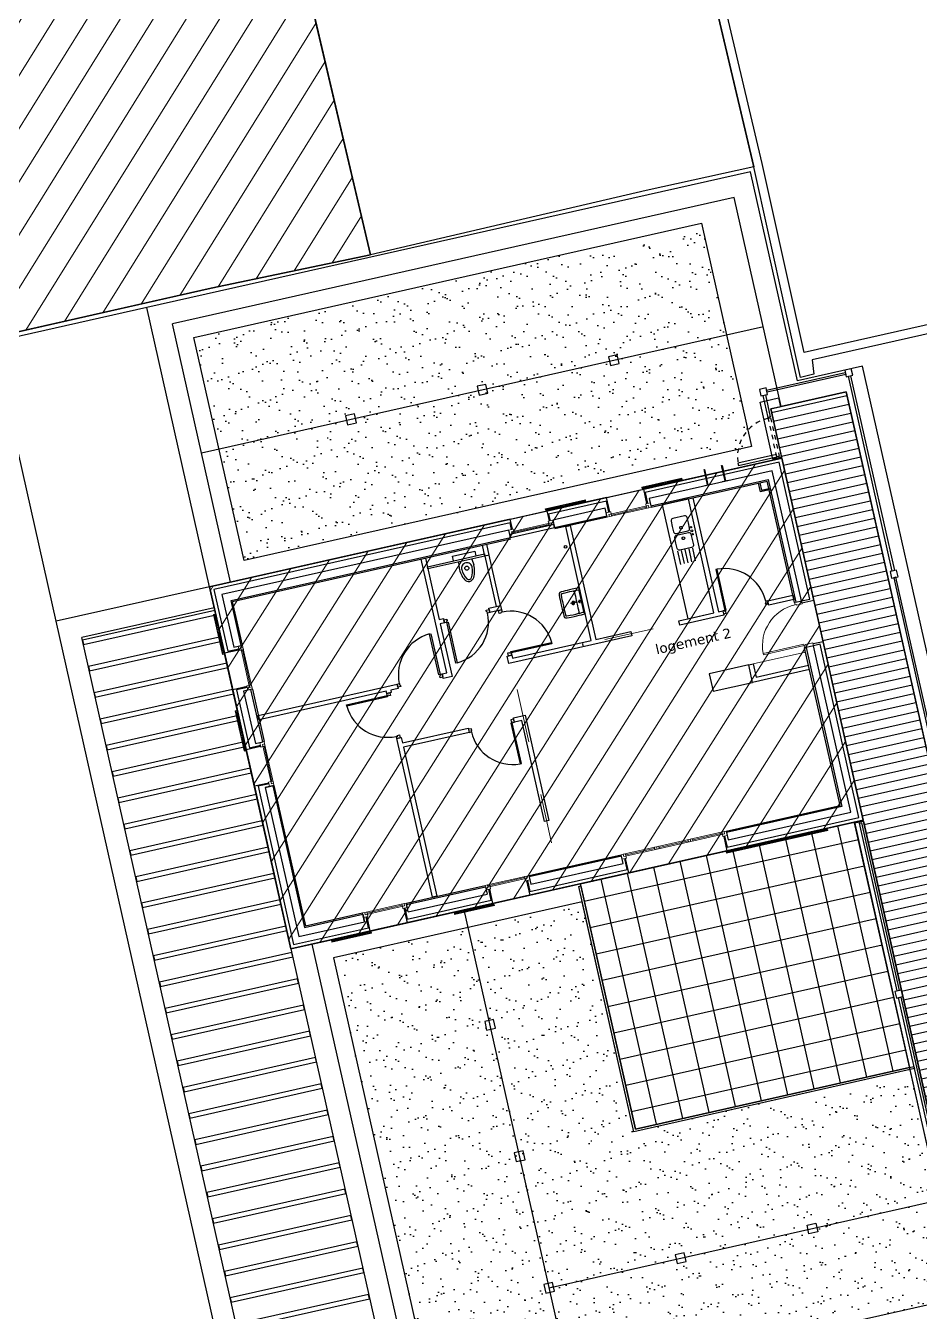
# Model space of a CAD drawing. Header units: metres. Extents: x 595957 to 596103, y 139647 to 139785.
# Drawn here: x 596006.23 to 596026.15, y 139690.16 to 139718.8 of the extents above; entities that cross this region are included whole.
import ezdxf

# ---------------------------------------------------------------- set-up
doc = ezdxf.new("R2010")
doc.units = ezdxf.units.M
doc.header["$MEASUREMENT"] = 0
for name, pattern in [('01', [0.15, 0.1, -0.05]), ('CENTER', [2, 1.25, -0.25, 0.25, -0.25]), ('DASHED', [0.75, 0.5, -0.25])]:
    doc.linetypes.add(name, pattern=pattern)
for name, color, linetype in [('01-CLOISON-0.25', 3, 'Continuous'), ('01-MEN-VU-0.13', 163, 'Continuous'), ('01-MOBILIER-0.10', 10, 'Continuous'), ('01-SANITAIRE-0.15', 44, 'Continuous'), ('04-VEGET2-0.15', 80, 'Continuous'), ('06-TXT-DIVERS-0.20', 70, 'Continuous'), ('08-HACH-GRIS+ -0.10', 18, 'Continuous'), ('08-HACH-GRIS++ -0.15', 241, 'Continuous'), ('08-VU-0.08', 56, 'Continuous'), ('08-VU-0.20', 32, 'Continuous'), ('08-VU-0.25', 41, 'Continuous'), ('08-VU-0.30', 41, 'Continuous')]:
    doc.layers.add(name, color=color, linetype=linetype)
doc.layers.add('01-MEN-CP-0.15', color=2, linetype='Continuous', lineweight=18)
doc.layers.add('07-Hachures ZONES', color=191, linetype='Continuous', lineweight=9)
doc.styles.add('locaux 100', font='verdana.ttf', dxfattribs={"height": 0.22})
pattern_1 = [(50.1748, (596000.9875, 139641.7577), (-0.1452708, 0.5598143), [0, -0.456, 0, -0.51, 0, -0.4875]), (20.1748, (596000.9875, 139641.7577), (0.332227, 0.942508), [0, -0.246, 0, -0.411, 0, -0.1575]), (340.1748, (596000.6275, 139641.67674), (0.9111037, 0.206645), [0, -0.15, 0, -0.54, 0, -0.705]), (330.1748, (596000.6275, 139641.67674), (0.822088, 0.454765), [0, -0.075, 0, -0.354, 0, -0.405])]
pattern_2 = [(102.67479, (595996.708867, 139660.782514), (-0.03658617, -0.008228135), []), (102.67479, (595996.71832, 139660.79745), (-0.03658617, -0.008228135), [])]

msp = doc.modelspace()

# ---------------------------------------------------------------- hatches: boundary and pattern name
at = {"layer": '04-VEGET2-0.15', "true_color": 0x666666}
h = msp.add_hatch(dxfattribs=at)
h.set_pattern_fill('AR-SAND', color=251, scale=0.3)
h.set_pattern_definition(pattern_1)
h.paths.add_polyline_path([(596022.391, 139709.433), (596011.093, 139706.892), (596009.976, 139711.858), (596021.274, 139714.399)])
h = msp.add_hatch(dxfattribs=at)
h.set_pattern_fill('AR-SAND', color=251, scale=0.3)
h.set_pattern_definition(pattern_1)
h.paths.add_polyline_path([(596015.371, 139687.867), (596027.06, 139690.496), (596025.92, 139695.564), (596019.768, 139694.181), (596018.617, 139699.298), (596013.081, 139698.053)])
at = {"layer": '07-Hachures ZONES', "true_color": 0x00ff00}
h = msp.add_hatch(dxfattribs=at)
h.set_pattern_fill('ANSI31', color=3, scale=5, angle=90)
h.set_pattern_definition([(238.12127, (596100.81484, 139671.198), (0.53073, -0.330077), [])])
h.paths.add_polyline_path([(596013.908, 139713.699), (596010.359, 139712.952), (595974.825, 139704.931), (595960.491, 139701.513), (595957.023, 139717.186), (595964.346, 139718.875), (595965.473, 139713.783), (595971.163, 139714.999), (595972.24, 139715.35), (596011.394, 139724.383)])
at = {"layer": '07-Hachures ZONES', "true_color": 0xff0000}
h = msp.add_hatch(dxfattribs=at)
h.set_pattern_fill('ANSI31', color=1, scale=5, angle=90)
h.set_pattern_definition([(237.6748, (596056.5985, 139654.2645), (0.5281416, -0.3342026), [])])
h.paths.add_polyline_path([(596012.134, 139698.25), (596010.322, 139706.309), (596023.064, 139709.174), (596024.876, 139701.116)])
at = {"layer": '08-HACH-GRIS+ -0.10', "true_color": 0x666666}
h = msp.add_hatch(dxfattribs=at)
h.set_pattern_fill('ANSI32', color=251, scale=0.1, angle=225)
h.set_pattern_definition([(282.67479, (596037.1722, 139746.345934), (0.03658617, 0.008228135), []), (282.67479, (596037.16275, 139746.330996), (0.03658617, 0.008228135), [])])
h.paths.add_polyline_path([(596020.847, 139708.686), (596019.959, 139708.486), (596019.95, 139708.526), (596020.838, 139708.725)])
h = msp.add_hatch(dxfattribs=at)
h.set_pattern_fill('ANSI32', color=251, scale=0.1, angle=225)
h.set_pattern_definition([(282.67479, (596035.025813, 139745.863217), (0.03658617, 0.008228135), []), (282.67479, (596035.01636, 139745.84828), (0.03658617, 0.008228135), [])])
h.paths.add_polyline_path([(596018.7, 139708.203), (596017.813, 139708.004), (596017.804, 139708.043), (596018.692, 139708.242)])
h = msp.add_hatch(dxfattribs=at)
h.set_pattern_fill('ANSI32', color=251, scale=0.1, angle=-45)
h.set_pattern_definition([(12.67479, (595972.78853, 139722.027122), (-0.008228135, 0.03658617), []), (12.67479, (595972.803468, 139722.01767), (-0.008228135, 0.03658617), [])])
h.paths.add_polyline_path([(596010.448, 139705.702), (596010.648, 139704.814), (596010.609, 139704.805), (596010.409, 139705.693)])
h = msp.add_hatch(dxfattribs=at)
h.set_pattern_fill('ANSI32', color=251, scale=0.1, angle=-45)
h.set_pattern_definition([(12.67479, (595973.271247, 139719.880734), (-0.008228135, 0.03658617), []), (12.67479, (595973.286185, 139719.87128), (-0.008228135, 0.03658617), [])])
h.paths.add_polyline_path([(596010.931, 139703.555), (596011.131, 139702.668), (596011.092, 139702.659), (596010.892, 139703.547)])
h = msp.add_hatch(dxfattribs=at)
h.set_pattern_fill('ANSI32', color=251, scale=0.1, angle=45)
h.set_pattern_definition([(102.67479, (595996.708867, 139660.782514), (-0.03658617, -0.008228135), []), (102.67479, (595996.71832, 139660.79745), (-0.03658617, -0.008228135), [])])
h.paths.add_polyline_path([(596024.078, 139700.926), (596021.825, 139700.419), (596021.833, 139700.38), (596024.087, 139700.887)])
h = msp.add_hatch(dxfattribs=at)
h.set_pattern_fill('ANSI32', color=251, scale=0.1, angle=45)
h.set_pattern_definition(pattern_2)
h.paths.add_polyline_path([(596015.766, 139699.057), (596016.654, 139699.256), (596016.663, 139699.217), (596015.775, 139699.018)])
h = msp.add_hatch(dxfattribs=at)
h.set_pattern_fill('ANSI32', color=251, scale=0.1, angle=45)
h.set_pattern_definition(pattern_2)
h.paths.add_polyline_path([(596013.034, 139698.442), (596013.922, 139698.642), (596013.931, 139698.603), (596013.043, 139698.403)])
at = {"layer": '08-VU-0.08', "true_color": 0x666666}
h = msp.add_hatch(dxfattribs=at)
h.set_pattern_fill('_USER', color=251, scale=0.2, pattern_type=0)
h.set_pattern_definition([(12.6748, (596031.42238, 139675.0161), (-0.0438834, 0.1951262), [])])
h.paths.add_polyline_path([(596022.818, 139710.267), (596024.496, 139710.645), (596032.457, 139675.249), (596030.778, 139674.871)])
h = msp.add_hatch(dxfattribs=at)
h.set_pattern_fill('_USER', color=251, scale=0.6, double=1, pattern_type=0)
h.set_pattern_definition([(12.675, (596022.585, 139697.7331), (-0.13165, 0.58538), []), (102.675, (596022.585, 139697.7331), (-0.58538, -0.13165), [])])
h.paths.add_polyline_path([(596019.806, 139694.241), (596018.578, 139699.699), (596024.681, 139701.072), (596025.909, 139695.613)])

# ---------------------------------------------------------------- linework, layer by layer
msp.add_lwpolyline([(596012.134, 139698.25), (596010.322, 139706.309), (596023.064, 139709.174), (596024.876, 139701.116)], close=True)
at = {"color": 251, "linetype": 'Continuous', "true_color": 0x666666}
for points in [[(596021.593, 139706.691), (596021.797, 139705.784), (596021.826, 139705.79), (596021.622, 139706.697)], [(596022.696, 139705.955), (596022.705, 139705.916), (596022.768, 139705.931), (596022.753, 139705.999), (596022.704, 139705.988), (596022.711, 139705.959)], [(596016.49, 139705.749), (596016.481, 139705.788), (596016.545, 139705.802), (596016.56, 139705.734), (596016.511, 139705.723), (596016.505, 139705.752)], [(596016.809, 139705.723), (596016.77, 139705.714), (596016.755, 139705.778), (596016.824, 139705.793), (596016.835, 139705.744), (596016.805, 139705.738)], [(596021.748, 139705.773), (596021.763, 139705.705), (596021.827, 139705.719), (596021.818, 139705.758), (596021.803, 139705.755), (596021.797, 139705.784)], [(596015.555, 139705.508), (596015.54, 139705.576), (596015.603, 139705.59), (596015.612, 139705.551), (596015.598, 139705.548), (596015.604, 139705.519)], [(596015.808, 139704.612), (596015.604, 139705.519), (596015.633, 139705.525), (596015.837, 139704.618)], [(596015.251, 139705.264), (596015.455, 139704.358), (596015.426, 139704.351), (596015.222, 139705.258)], [(596017.946, 139705.041), (596017.039, 139704.837), (596017.032, 139704.866), (596017.939, 139705.07)], [(596017.05, 139704.788), (596016.981, 139704.773), (596016.967, 139704.836), (596017.006, 139704.845), (596017.009, 139704.83), (596017.039, 139704.837)], [(596015.504, 139704.369), (596015.519, 139704.3), (596015.456, 139704.286), (596015.447, 139704.325), (596015.462, 139704.328), (596015.455, 139704.358)], [(596014.269, 139703.937), (596014.337, 139703.952), (596014.351, 139703.889), (596014.312, 139703.88), (596014.309, 139703.895), (596014.28, 139703.888)], [(596014.569, 139704.128), (596014.578, 139704.089), (596014.514, 139704.074), (596014.499, 139704.143), (596014.548, 139704.154), (596014.554, 139704.124)], [(596013.373, 139703.684), (596014.28, 139703.888), (596014.286, 139703.859), (596013.379, 139703.655)], [(596017.109, 139703.295), (596017.093, 139703.363), (596017.03, 139703.349), (596017.039, 139703.31), (596017.053, 139703.313), (596017.06, 139703.284)], [(596016.161, 139703.112), (596016.152, 139703.151), (596016.089, 139703.137), (596016.104, 139703.069), (596016.153, 139703.08), (596016.146, 139703.109)], [(596017.264, 139702.377), (596017.06, 139703.284), (596017.031, 139703.277), (596017.235, 139702.37)], [(596014.51, 139703.002), (596014.549, 139703.011), (596014.563, 139702.948), (596014.495, 139702.932), (596014.484, 139702.981), (596014.513, 139702.988)]]:
    msp.add_lwpolyline(points, close=True, dxfattribs=at)
for centre, start, end in [((596021.792, 139705.776), 13.0686, 100.436), ((596015.596, 139705.523), 284.9136, 12.281), ((596017.034, 139704.829), 14.9136, 102.281), ((596015.463, 139704.353), 104.9136, 192.281), ((596014.284, 139703.896), 194.9136, 282.281), ((596017.065, 139703.291), 193.0686, 280.436)]:
    msp.add_arc(centre, 0.937, start, end, dxfattribs=at)
for points, knots in [([(596018.558, 139706.285), (596018.558, 139706.285), (596018.688, 139705.708), (596018.688, 139705.708), (596018.688, 139705.708), (596018.553, 139705.673), (596018.418, 139705.641), (596018.282, 139705.616), (596018.282, 139705.616), (596018.245, 139705.61), (596018.222, 139705.624), (596018.212, 139705.659), (596018.212, 139705.659), (596018.171, 139705.812), (596018.136, 139705.967), (596018.107, 139706.125), (596018.107, 139706.125), (596018.101, 139706.161), (596018.119, 139706.187), (596018.152, 139706.195), (596018.152, 139706.195), (596018.286, 139706.23), (596018.422, 139706.26), (596018.558, 139706.285)], [0, 0, 0, 0, 0.142857, 0.142857, 0.142857, 0.214286, 0.285714, 0.285714, 0.285714, 0.357143, 0.428571, 0.428571, 0.428571, 0.5, 0.571429, 0.571429, 0.571429, 0.642857, 0.714286, 0.714286, 0.714286, 0.857143, 1, 1, 1, 1]), ([(596018.548, 139706.224), (596018.548, 139706.224), (596018.652, 139705.759), (596018.652, 139705.759), (596018.652, 139705.759), (596018.654, 139705.751), (596018.651, 139705.746), (596018.644, 139705.744), (596018.644, 139705.744), (596018.537, 139705.715), (596018.383, 139705.68), (596018.274, 139705.66), (596018.274, 139705.66), (596018.262, 139705.658), (596018.254, 139705.663), (596018.25, 139705.676), (596018.25, 139705.676), (596018.212, 139705.825), (596018.178, 139705.975), (596018.149, 139706.126), (596018.149, 139706.126), (596018.146, 139706.14), (596018.151, 139706.148), (596018.163, 139706.152), (596018.163, 139706.152), (596018.271, 139706.18), (596018.424, 139706.214), (596018.534, 139706.234), (596018.534, 139706.234), (596018.542, 139706.235), (596018.546, 139706.23), (596018.548, 139706.224)], [0, 0, 0, 0, 0.111111, 0.111111, 0.111111, 0.166667, 0.222222, 0.222222, 0.222222, 0.277778, 0.333333, 0.333333, 0.333333, 0.388889, 0.444444, 0.444444, 0.444444, 0.5, 0.555556, 0.555556, 0.555556, 0.611111, 0.666667, 0.666667, 0.666667, 0.722222, 0.777778, 0.777778, 0.777778, 0.888889, 1, 1, 1, 1]), ([(596018.421, 139706.212), (596018.433, 139706.214), (596018.442, 139706.204), (596018.445, 139706.191), (596018.445, 139706.191), (596018.48, 139706.043), (596018.513, 139705.894), (596018.546, 139705.744), (596018.546, 139705.744), (596018.549, 139705.731), (596018.543, 139705.718), (596018.532, 139705.716)], [0, 0, 0, 0, 0.25, 0.25, 0.25, 0.375, 0.5, 0.5, 0.5, 0.75, 1, 1, 1, 1]), ([(596018.453, 139705.959), (596018.457, 139705.94), (596018.445, 139705.922), (596018.427, 139705.918), (596018.427, 139705.918), (596018.409, 139705.913), (596018.39, 139705.925), (596018.386, 139705.943), (596018.386, 139705.943), (596018.382, 139705.962), (596018.394, 139705.98), (596018.412, 139705.984), (596018.412, 139705.984), (596018.43, 139705.989), (596018.449, 139705.977), (596018.453, 139705.959)], [0, 0, 0, 0, 0.2, 0.2, 0.2, 0.3, 0.4, 0.4, 0.4, 0.5, 0.6, 0.6, 0.6, 0.8, 1, 1, 1, 1]), ([(596018.442, 139705.956), (596018.445, 139705.944), (596018.437, 139705.931), (596018.425, 139705.929), (596018.425, 139705.929), (596018.412, 139705.926), (596018.4, 139705.934), (596018.397, 139705.946), (596018.397, 139705.946), (596018.394, 139705.958), (596018.402, 139705.971), (596018.414, 139705.974), (596018.414, 139705.974), (596018.427, 139705.976), (596018.439, 139705.969), (596018.442, 139705.956)], [0, 0, 0, 0, 0.2, 0.2, 0.2, 0.3, 0.4, 0.4, 0.4, 0.5, 0.6, 0.6, 0.6, 0.8, 1, 1, 1, 1]), ([(596018.488, 139705.967), (596018.489, 139705.96), (596018.489, 139705.954), (596018.487, 139705.953), (596018.487, 139705.953), (596018.486, 139705.953), (596018.483, 139705.958), (596018.481, 139705.965), (596018.481, 139705.965), (596018.48, 139705.972), (596018.48, 139705.979), (596018.482, 139705.979), (596018.482, 139705.979), (596018.483, 139705.979), (596018.486, 139705.974), (596018.488, 139705.967)], [0, 0, 0, 0, 0.2, 0.2, 0.2, 0.3, 0.4, 0.4, 0.4, 0.5, 0.6, 0.6, 0.6, 0.8, 1, 1, 1, 1]), ([(596018.576, 139705.987), (596018.579, 139705.977), (596018.573, 139705.968), (596018.563, 139705.966), (596018.563, 139705.966), (596018.554, 139705.964), (596018.544, 139705.97), (596018.542, 139705.979), (596018.542, 139705.979), (596018.54, 139705.989), (596018.546, 139705.998), (596018.555, 139706), (596018.555, 139706), (596018.565, 139706.002), (596018.574, 139705.996), (596018.576, 139705.987)], [0, 0, 0, 0, 0.2, 0.2, 0.2, 0.3, 0.4, 0.4, 0.4, 0.5, 0.6, 0.6, 0.6, 0.8, 1, 1, 1, 1])]:
    msp.add_open_spline(points, degree=3, knots=knots, dxfattribs=at)
for points in [[(596018.542, 139706.234), (596018.542, 139706.234), (596018.556, 139706.284), (596018.556, 139706.284)], [(596018.651, 139705.749), (596018.651, 139705.749), (596018.685, 139705.71), (596018.685, 139705.71)]]:
    msp.add_open_spline(points, degree=3, dxfattribs=at)
at = {"color": 251, "linetype": 'CENTER', "true_color": 0x666666}
for points in [[(596018.465, 139705.961), (596018.465, 139705.961), (596018.362, 139705.938), (596018.362, 139705.938)], [(596018.409, 139705.996), (596018.409, 139705.996), (596018.429, 139705.905), (596018.429, 139705.905)]]:
    msp.add_open_spline(points, degree=3, dxfattribs=at)
at = {"color": 251, "linetype": 'DASHED', "true_color": 0x666666}
for points in [[(596018.589, 139705.989), (596018.589, 139705.989), (596018.529, 139705.976), (596018.529, 139705.976)], [(596018.551, 139706.019), (596018.551, 139706.019), (596018.568, 139705.945), (596018.568, 139705.945)]]:
    msp.add_open_spline(points, degree=3, dxfattribs=at)
at = {"layer": '01-CLOISON-0.25', "color": 251, "true_color": 0x666666}
for p, q in [((596016.452, 139706.99), (596016.397, 139707.234)), ((596016.549, 139707.012), (596016.495, 139707.256)), ((596018.643, 139704.998), (596018.632, 139705.046))]:
    msp.add_line(p, q, dxfattribs=at)
for points in [[(596022.782, 139708.465), (596022.587, 139708.422), (596022.543, 139708.617), (596022.573, 139708.623), (596022.61, 139708.457), (596022.776, 139708.495)], [(596017.025, 139707.406), (596018, 139707.626), (596017.985, 139707.694), (596017.009, 139707.475)], [(596016.452, 139706.99), (596015.184, 139706.705), (596015.173, 139706.754), (596016.441, 139707.039)], [(596016.452, 139706.99), (596016.704, 139705.869), (596016.802, 139705.89), (596016.549, 139707.012)], [(596022.753, 139705.999), (596023.309, 139706.124), (596023.331, 139706.026), (596022.775, 139705.901)], [(596016.538, 139705.831), (596016.802, 139705.89), (596016.824, 139705.793), (596016.56, 139705.734)], [(596014.258, 139703.986), (596011.428, 139703.35), (596011.406, 139703.447), (596014.499, 139704.143), (596014.521, 139704.045), (596014.355, 139704.008), (596014.366, 139703.959), (596014.269, 139703.937)], [(596017.109, 139703.295), (596017.087, 139703.392), (596017.35, 139703.451), (596017.877, 139701.11), (596017.779, 139701.088), (596017.275, 139703.332)]]:
    msp.add_lwpolyline(points, close=True, dxfattribs=at)
for points in [[(596019.234, 139707.975), (596019.161, 139708.297), (596017.834, 139707.998), (596017.885, 139707.774)], [(596021.553, 139705.729), (596020.982, 139708.266), (596021.08, 139708.288), (596021.651, 139705.751), (596021.748, 139705.773), (596021.77, 139705.675), (596020.794, 139705.456), (596020.772, 139705.553), (596021.553, 139705.729)], [(596018.919, 139705.137), (596019.699, 139705.312), (596019.721, 139705.215), (596016.989, 139704.6), (596016.952, 139704.766), (596017.05, 139704.788), (596017.065, 139704.72), (596018.821, 139705.115), (596018.251, 139707.651), (596018.348, 139707.673), (596018.919, 139705.137)], [(596015.129, 139706.949), (596015.436, 139705.583), (596015.533, 139705.605), (596015.555, 139705.508), (596015.458, 139705.486), (596015.721, 139704.315), (596015.526, 139704.271), (596015.504, 139704.369), (596015.602, 139704.391), (596015.031, 139706.927)], [(596023.682, 139704.465), (596022.414, 139704.18), (596022.326, 139704.57), (596022.424, 139704.592), (596022.489, 139704.3), (596023.66, 139704.563)], [(596014.619, 139702.837), (596016.082, 139703.166), (596016.104, 139703.069), (596014.64, 139702.739)], [(596014.64, 139702.739), (596015.386, 139699.422), (596015.289, 139699.4), (596014.495, 139702.932), (596014.592, 139702.954), (596014.619, 139702.837)]]:
    msp.add_lwpolyline(points, dxfattribs=at)
at = {"layer": '01-MEN-CP-0.15', "color": 251, "true_color": 0x666666}
for p, q in [((596019.27, 139707.906), (596020.05, 139708.082)), ((596017.101, 139707.521), (596017.882, 139707.696)), ((596020.198, 139705.373), (596019.125, 139705.132)), ((596011.053, 139704.905), (596011.228, 139704.125)), ((596022.424, 139704.592), (596023.594, 139704.856)), ((596017.17, 139704.026), (596017.433, 139702.855)), ((596011.536, 139702.759), (596011.711, 139701.978)), ((596017.696, 139701.684), (596017.938, 139700.611)), ((596021.734, 139700.824), (596021.08, 139700.677)), ((596020.231, 139700.486), (596019.587, 139700.341)), ((596020.329, 139700.508), (596020.982, 139700.655)), ((596017.343, 139699.837), (596016.563, 139699.661)), ((596014.611, 139699.222), (596013.831, 139699.047))]:
    msp.add_line(p, q, dxfattribs=at)
for points in [[(596020.847, 139708.686), (596019.959, 139708.486), (596019.95, 139708.526), (596020.838, 139708.725)], [(596018.7, 139708.203), (596017.813, 139708.004), (596017.804, 139708.043), (596018.692, 139708.242)], [(596019.215, 139707.919), (596019.226, 139707.871), (596019.178, 139707.86), (596019.156, 139707.957), (596019.253, 139707.979), (596019.264, 139707.93)], [(596019.215, 139707.919), (596020.093, 139708.117), (596020.104, 139708.068), (596019.226, 139707.871)], [(596019.226, 139707.871), (596019.215, 139707.919), (596019.264, 139707.93), (596019.275, 139707.882)], [(596020.045, 139708.106), (596020.034, 139708.155), (596020.131, 139708.177), (596020.153, 139708.079), (596020.104, 139708.068), (596020.093, 139708.117)], [(596020.104, 139708.068), (596020.093, 139708.117), (596020.045, 139708.106), (596020.056, 139708.057)], [(596017.047, 139707.534), (596017.925, 139707.732), (596017.936, 139707.683), (596017.058, 139707.486)], [(596017.876, 139707.721), (596017.865, 139707.77), (596017.963, 139707.792), (596017.985, 139707.694), (596017.936, 139707.683), (596017.925, 139707.732)], [(596017.936, 139707.683), (596017.925, 139707.732), (596017.876, 139707.721), (596017.887, 139707.672)], [(596017.047, 139707.534), (596017.058, 139707.486), (596017.009, 139707.475), (596016.987, 139707.572), (596017.085, 139707.594), (596017.096, 139707.545)], [(596017.058, 139707.486), (596017.047, 139707.534), (596017.096, 139707.545), (596017.107, 139707.497)], [(596023.39, 139705.901), (596023.517, 139705.93), (596023.502, 139705.993), (596023.346, 139705.958), (596023.357, 139705.909), (596023.387, 139705.916)], [(596010.448, 139705.702), (596010.648, 139704.814), (596010.609, 139704.805), (596010.409, 139705.693)], [(596023.572, 139704.953), (596023.768, 139704.997), (596023.753, 139705.061), (596023.587, 139705.023), (596023.591, 139705.009), (596023.561, 139705.002)], [(596011.028, 139704.9), (596010.98, 139704.889), (596010.958, 139704.986), (596011.055, 139705.008), (596011.066, 139704.959), (596011.017, 139704.948)], [(596011.066, 139704.959), (596011.264, 139704.081), (596011.215, 139704.07), (596011.017, 139704.948)], [(596011.017, 139704.948), (596011.066, 139704.959), (596011.077, 139704.911), (596011.028, 139704.9)], [(596022.655, 139704.798), (596023.561, 139705.002), (596023.555, 139705.031), (596022.648, 139704.827)], [(596011.215, 139704.07), (596011.264, 139704.081), (596011.275, 139704.032), (596011.177, 139704.011), (596011.155, 139704.108), (596011.204, 139704.119)], [(596011.215, 139704.07), (596011.264, 139704.081), (596011.253, 139704.13), (596011.204, 139704.119)], [(596010.931, 139703.555), (596011.131, 139702.668), (596011.092, 139702.659), (596010.892, 139703.547)], [(596011.511, 139702.753), (596011.462, 139702.742), (596011.44, 139702.84), (596011.538, 139702.862), (596011.549, 139702.813), (596011.5, 139702.802)], [(596011.5, 139702.802), (596011.549, 139702.813), (596011.56, 139702.764), (596011.511, 139702.753)], [(596011.549, 139702.813), (596011.746, 139701.935), (596011.698, 139701.924), (596011.5, 139702.802)], [(596011.698, 139701.924), (596011.746, 139701.935), (596011.757, 139701.886), (596011.66, 139701.864), (596011.638, 139701.962), (596011.687, 139701.973)], [(596011.698, 139701.924), (596011.746, 139701.935), (596011.736, 139701.984), (596011.687, 139701.973)], [(596021.037, 139700.642), (596021.788, 139700.811), (596021.777, 139700.859), (596021.026, 139700.691)], [(596021.777, 139700.859), (596021.788, 139700.811), (596021.739, 139700.8), (596021.728, 139700.849)], [(596021.739, 139700.8), (596021.75, 139700.751), (596021.848, 139700.773), (596021.826, 139700.87), (596021.777, 139700.859), (596021.788, 139700.811)], [(596024.078, 139700.926), (596021.825, 139700.419), (596021.833, 139700.38), (596024.087, 139700.887)], [(596020.285, 139700.473), (596019.544, 139700.306), (596019.533, 139700.355), (596020.274, 139700.522)], [(596020.274, 139700.522), (596020.285, 139700.473), (596020.237, 139700.462), (596020.226, 139700.511)], [(596021.037, 139700.642), (596020.285, 139700.473), (596020.274, 139700.522), (596021.026, 139700.691)], [(596020.274, 139700.522), (596020.285, 139700.473), (596020.334, 139700.484), (596020.323, 139700.533)], [(596021.026, 139700.691), (596021.037, 139700.642), (596020.988, 139700.631), (596020.977, 139700.68)], [(596021.026, 139700.691), (596021.037, 139700.642), (596021.085, 139700.653), (596021.074, 139700.702)], [(596019.544, 139700.306), (596019.533, 139700.355), (596019.484, 139700.344), (596019.506, 139700.246), (596019.604, 139700.268), (596019.593, 139700.317)], [(596019.582, 139700.366), (596019.593, 139700.317), (596019.544, 139700.306), (596019.533, 139700.355)], [(596016.568, 139699.637), (596016.579, 139699.588), (596016.482, 139699.566), (596016.46, 139699.664), (596016.508, 139699.675), (596016.519, 139699.626)], [(596017.397, 139699.823), (596016.519, 139699.626), (596016.508, 139699.675), (596017.387, 139699.872)], [(596016.508, 139699.675), (596016.519, 139699.626), (596016.568, 139699.637), (596016.557, 139699.686)], [(596017.387, 139699.872), (596017.397, 139699.823), (596017.349, 139699.812), (596017.338, 139699.861)], [(596017.397, 139699.823), (596017.387, 139699.872), (596017.435, 139699.883), (596017.457, 139699.786), (596017.36, 139699.764), (596017.349, 139699.812)], [(596013.836, 139699.022), (596013.847, 139698.974), (596013.75, 139698.952), (596013.728, 139699.049), (596013.777, 139699.06), (596013.788, 139699.011)], [(596014.666, 139699.209), (596013.788, 139699.011), (596013.777, 139699.06), (596014.655, 139699.258)], [(596013.777, 139699.06), (596013.788, 139699.011), (596013.836, 139699.022), (596013.825, 139699.071)], [(596014.655, 139699.258), (596014.666, 139699.209), (596014.617, 139699.198), (596014.606, 139699.247)], [(596014.666, 139699.209), (596014.655, 139699.258), (596014.704, 139699.269), (596014.725, 139699.171), (596014.628, 139699.149), (596014.617, 139699.198)], [(596015.766, 139699.057), (596016.654, 139699.256), (596016.663, 139699.217), (596015.775, 139699.018)], [(596013.034, 139698.442), (596013.922, 139698.642), (596013.931, 139698.603), (596013.043, 139698.403)]]:
    msp.add_lwpolyline(points, close=True, dxfattribs=at)
msp.add_arc((596023.569, 139704.997), 0.937, 103.0686, 190.436, dxfattribs=at)
at = {"layer": '01-MEN-VU-0.13', "color": 251, "true_color": 0x666666}
for points in [[(596022.735, 139710.638), (596022.724, 139710.687), (596024.475, 139711.081), (596024.486, 139711.032)], [(596025.521, 139706.657), (596024.546, 139710.994), (596024.594, 139711.005), (596025.57, 139706.668)], [(596022.697, 139710.578), (596022.807, 139710.09), (596022.758, 139710.079), (596022.648, 139710.567)], [(596022.097, 139709.008), (596022.955, 139709.201), (596022.944, 139709.25), (596022.086, 139709.057)], [(596021.333, 139708.918), (596021.343, 139708.921), (596021.349, 139708.891), (596021.339, 139708.889)], [(596021.339, 139708.889), (596021.349, 139708.891), (596021.419, 139708.579), (596021.41, 139708.577)], [(596021.723, 139709.006), (596021.733, 139709.008), (596021.739, 139708.979), (596021.73, 139708.977)], [(596021.73, 139708.977), (596021.739, 139708.979), (596021.81, 139708.667), (596021.8, 139708.665)], [(596021.346, 139708.563), (596021.483, 139708.593), (596021.485, 139708.584), (596021.348, 139708.553)], [(596021.736, 139708.65), (596021.873, 139708.681), (596021.875, 139708.671), (596021.739, 139708.641)], [(596025.554, 139706.511), (596026.524, 139702.199), (596026.572, 139702.21), (596025.603, 139706.522)], [(596019.768, 139694.181), (596018.541, 139699.64), (596018.589, 139699.651), (596019.806, 139694.241), (596026.006, 139695.635), (596026.017, 139695.586)], [(596025.711, 139697.178), (596026.68, 139692.866), (596026.632, 139692.855), (596025.662, 139697.167)]]:
    msp.add_lwpolyline(points, close=True, dxfattribs=at)
at = {"layer": '01-MEN-VU-0.13', "color": 251, "linetype": '01', "true_color": 0x666666}
msp.add_lwpolyline([(596022.955, 139709.201), (596022.762, 139710.06), (596022.811, 139710.071), (596023.004, 139709.212)], close=True, dxfattribs=at)
at = {"layer": '01-MEN-VU-0.13', "color": 251, "true_color": 0x666666}
msp.add_lwpolyline([(596025.629, 139697.313), (596024.79, 139701.045), (596024.838, 139701.056), (596025.678, 139697.324)], dxfattribs=at)
at = {"layer": '01-MEN-VU-0.13', "color": 251, "linetype": '01', "true_color": 0x666666}
msp.add_arc((596022.955, 139709.201), 0.88, 102.6748, 192.6748, dxfattribs=at)
at = {"layer": '01-MOBILIER-0.10', "color": 251, "true_color": 0x666666}
msp.add_lwpolyline([(596022.326, 139704.57), (596021.448, 139704.373), (596021.536, 139703.983), (596022.414, 139704.18)], dxfattribs=at)
at = {"layer": '01-SANITAIRE-0.15', "color": 251, "true_color": 0x666666}
for p, q in [((596015.73, 139706.988), (596016.227, 139707.1)), ((596016.227, 139707.1), (596016.251, 139706.996)), ((596020.813, 139706.808), (596020.748, 139707.098)), ((596020.896, 139706.827), (596020.831, 139707.116)), ((596020.979, 139706.845), (596020.914, 139707.135)), ((596021.062, 139706.864), (596020.997, 139707.154)), ((596021.145, 139706.883), (596021.08, 139707.172)), ((596015.753, 139706.885), (596015.73, 139706.988)), ((596015.864, 139706.859), (596015.882, 139706.723)), ((596016.161, 139706.925), (596016.203, 139706.796))]:
    msp.add_line(p, q, dxfattribs=at)
msp.add_lwpolyline([(596020.968, 139705.597), (596021.553, 139705.729), (596020.982, 139708.266), (596020.397, 139708.134)], close=True, dxfattribs=at)
for points in [[(596020.984, 139707.733), (596020.958, 139707.85, 0.414214), (596020.898, 139707.888), (596020.635, 139707.829, 0.414214), (596020.597, 139707.769), (596020.623, 139707.652), (596020.65, 139707.535, 0.414214), (596020.709, 139707.497), (596020.973, 139707.556, 0.414214), (596021.011, 139707.616)], [(596021.068, 139707.362), (596021.094, 139707.245, -0.414214), (596021.056, 139707.186), (596020.793, 139707.126, -0.414214), (596020.733, 139707.164), (596020.707, 139707.281), (596020.68, 139707.398, -0.414214), (596020.718, 139707.458), (596020.982, 139707.517, -0.414214), (596021.041, 139707.479)]]:
    msp.add_lwpolyline(points, format="xyb", close=True, dxfattribs=at)
for centre, radius in [((596021.041, 139707.633), 0.015), ((596021.059, 139707.555), 0.02), ((596021.076, 139707.477), 0.015), ((596018.25, 139707.196), 0.03), ((596016.051, 139706.723), 0.045)]:
    msp.add_circle(centre, radius, dxfattribs=at)
for centre, radius, start, end in [((596020.819, 139707.624), 0.03, 102.6724, 102.6723), ((596020.872, 139707.39), 0.03, 282.6723151667678, 282.6722551684668), ((596016.051, 139706.723), 0.12, 102.6748, 196.1449), ((596016.051, 139706.723), 0.12, 1.3371, 102.6748), ((596016.051, 139706.723), 0.12, 4.7024, 24.0125), ((596015.708, 139706.651), 0.516, 344.8151, 16.2825), ((596016.391, 139706.805), 0.516, 189.0671, 220.5345), ((596016.051, 139706.723), 0.12, 177.5, 196.3929), ((596016.416, 139706.829), 0.5, 196.1449, 223.1269), ((596016.09, 139706.547), 0.12, 220.5344, 344.571), ((596016.095, 139706.528), 0.06, 223.1269, 344.605), ((596016.095, 139706.528), 0.06, 282.6748, 349.296), ((596015.676, 139706.662), 0.5, 342.2226, 9.2047)]:
    msp.add_arc(centre, radius, start, end, dxfattribs=at)
at = {"layer": '04-VEGET2-0.15', "color": 251, "true_color": 0x666666}
for points in [[(596022.391, 139709.433), (596011.093, 139706.892), (596009.976, 139711.858), (596021.274, 139714.399)], [(596015.371, 139687.867), (596027.06, 139690.496), (596025.92, 139695.564), (596019.768, 139694.181), (596018.617, 139699.298), (596013.081, 139698.053)]]:
    msp.add_lwpolyline(points, close=True, dxfattribs=at)
at = {"layer": '08-HACH-GRIS++ -0.15', "color": 251, "true_color": 0x666666}
msp.add_lwpolyline([(596019.806, 139694.241), (596018.578, 139699.699), (596024.681, 139701.072), (596025.909, 139695.613)], close=True, dxfattribs=at)
at = {"layer": '08-VU-0.08'}
msp.add_line((596008.924, 139712.524), (596005.51, 139711.756), dxfattribs=at)
at = {"layer": '08-VU-0.08', "color": 251, "true_color": 0x666666}
for p, q in [((596010.144, 139709.287), (596022.652, 139712.1)), ((596018.459, 139688.152), (596015.993, 139699.118)), ((596017.884, 139690.708), (596026.572, 139692.662))]:
    msp.add_line(p, q, dxfattribs=at)
for points in [[(596019.249, 139711.233), (596019.444, 139711.277), (596019.4, 139711.472), (596019.205, 139711.428)], [(596016.322, 139710.574), (596016.517, 139710.618), (596016.474, 139710.813), (596016.278, 139710.77)], [(596022.818, 139710.267), (596024.496, 139710.645), (596032.457, 139675.249), (596030.778, 139674.871)], [(596013.395, 139709.916), (596013.591, 139709.96), (596013.547, 139710.155), (596013.352, 139710.111)], [(596007.516, 139705.022), (596010.462, 139705.684), (596010.441, 139705.782), (596007.494, 139705.119)], [(596007.648, 139704.436), (596010.594, 139705.099), (596010.572, 139705.197), (596007.626, 139704.534)], [(596007.779, 139703.851), (596010.726, 139704.514), (596010.704, 139704.611), (596007.757, 139703.949)], [(596007.911, 139703.266), (596010.857, 139703.928), (596010.835, 139704.026), (596007.889, 139703.363)], [(596008.043, 139702.68), (596010.989, 139703.343), (596010.967, 139703.441), (596008.021, 139702.778)], [(596008.174, 139702.095), (596011.121, 139702.758), (596011.099, 139702.855), (596008.152, 139702.193)], [(596008.306, 139701.51), (596011.252, 139702.172), (596011.23, 139702.27), (596008.284, 139701.607)], [(596008.438, 139700.924), (596011.384, 139701.587), (596011.362, 139701.684), (596008.416, 139701.022)], [(596008.569, 139700.339), (596011.516, 139701.001), (596011.494, 139701.099), (596008.547, 139700.436)], [(596008.701, 139699.753), (596011.647, 139700.416), (596011.625, 139700.514), (596008.679, 139699.851)], [(596008.833, 139699.168), (596011.779, 139699.831), (596011.757, 139699.928), (596008.811, 139699.266)], [(596008.964, 139698.583), (596011.911, 139699.245), (596011.889, 139699.343), (596008.942, 139698.68)], [(596009.096, 139697.997), (596012.042, 139698.66), (596012.02, 139698.758), (596009.074, 139698.095)], [(596009.227, 139697.412), (596012.174, 139698.075), (596012.152, 139698.172), (596009.206, 139697.509)], [(596009.359, 139696.827), (596012.306, 139697.489), (596012.284, 139697.587), (596009.337, 139696.924)], [(596009.491, 139696.241), (596012.437, 139696.904), (596012.415, 139697.001), (596009.469, 139696.339)], [(596016.492, 139696.442), (596016.687, 139696.486), (596016.644, 139696.681), (596016.448, 139696.637)], [(596009.622, 139695.656), (596012.569, 139696.318), (596012.547, 139696.416), (596009.601, 139695.753)], [(596009.754, 139695.07), (596012.701, 139695.733), (596012.679, 139695.831), (596009.732, 139695.168)], [(596009.886, 139694.485), (596012.832, 139695.148), (596012.81, 139695.245), (596009.864, 139694.583)], [(596010.017, 139693.9), (596012.964, 139694.562), (596012.942, 139694.66), (596009.995, 139693.997)], [(596010.149, 139693.314), (596013.095, 139693.977), (596013.074, 139694.074), (596010.127, 139693.412)], [(596017.151, 139693.515), (596017.346, 139693.559), (596017.302, 139693.754), (596017.107, 139693.711)], [(596010.281, 139692.729), (596013.227, 139693.392), (596013.205, 139693.489), (596010.259, 139692.826)], [(596010.412, 139692.144), (596013.359, 139692.806), (596013.337, 139692.904), (596010.39, 139692.241)], [(596010.544, 139691.558), (596013.49, 139692.221), (596013.468, 139692.318), (596010.522, 139691.656)], [(596023.863, 139691.95), (596023.667, 139691.906), (596023.624, 139692.101), (596023.819, 139692.145)], [(596010.676, 139690.973), (596013.622, 139691.635), (596013.6, 139691.733), (596010.654, 139691.07)], [(596020.736, 139691.247), (596020.931, 139691.291), (596020.887, 139691.486), (596020.692, 139691.442)], [(596010.807, 139690.387), (596013.754, 139691.05), (596013.732, 139691.148), (596010.785, 139690.485)], [(596017.809, 139690.589), (596018.004, 139690.632), (596017.96, 139690.828), (596017.765, 139690.784)], [(596010.939, 139689.802), (596013.885, 139690.465), (596013.863, 139690.562), (596010.917, 139689.9)]]:
    msp.add_lwpolyline(points, close=True, dxfattribs=at)
at = {"layer": '08-VU-0.20'}
for p, q in [((596022.369, 139715.547), (596008.924, 139712.524)), ((596023.415, 139710.893), (596022.369, 139715.547)), ((596022.006, 139714.974), (596009.498, 139712.161)), ((596023.052, 139710.32), (596022.006, 139714.974)), ((596010.322, 139706.309), (596008.924, 139712.524)), ((596010.79, 139706.414), (596009.498, 139712.161)), ((596032.925, 139675.354), (596024.859, 139711.218)), ((596020.153, 139708.079), (596022.739, 139708.661)), ((596023.346, 139705.958), (596022.739, 139708.661)), ((596010.322, 139706.309), (596006.907, 139705.541)), ((596010.427, 139705.841), (596007.481, 139705.178)), ((596014.622, 139671.238), (596006.907, 139705.541)), ((596013.322, 139679.207), (596007.481, 139705.178)), ((596011.562, 139701.842), (596011.757, 139701.886)), ((596014.747, 139699.074), (596016.504, 139699.469)), ((596014.747, 139699.074), (596014.704, 139699.269))]:
    msp.add_line(p, q, dxfattribs=at)
for points in [[(596048.428, 139738.18), (596048.38, 139738.46), (596048.664, 139738.46), (596053.474, 139717.82), (596053.089, 139717.715), (596053.036, 139717.946), (596023.739, 139711.357), (596023.773, 139711.041), (596023.477, 139710.968), (596022.432, 139715.687), (596019.894, 139726.44), (596018.764, 139731.616), (596019.051, 139731.685), (596019.162, 139731.392)], [(596048.564, 139738.006), (596053.183, 139718.184), (596023.559, 139711.522), (596022.627, 139715.732), (596020.089, 139726.484), (596019.067, 139731.165)], [(596022.439, 139715.654), (596020.042, 139715.129), (596013.908, 139713.699), (596011.393, 139724.385), (596019.894, 139726.44), (596022.439, 139715.654)], [(596024.497, 139710.983), (596024.643, 139711.016), (596024.61, 139711.162), (596024.464, 139711.129)], [(596022.599, 139710.556), (596022.746, 139710.589), (596022.713, 139710.735), (596022.566, 139710.703)], [(596023.033, 139710.315), (596022.818, 139710.267), (596023.059, 139709.194), (596022.864, 139709.15), (596022.579, 139710.418), (596022.989, 139710.511)], [(596022.761, 139708.696), (596023.376, 139705.965), (596023.502, 139705.993), (596022.851, 139708.891), (596020.109, 139708.274), (596020.147, 139708.108)], [(596011.026, 139705.002), (596010.8, 139706.006), (596017.025, 139707.406), (596016.987, 139707.572), (596010.597, 139706.135), (596010.86, 139704.964)], [(596025.505, 139706.5), (596025.651, 139706.533), (596025.619, 139706.679), (596025.472, 139706.646)], [(596023.602, 139704.96), (596024.398, 139701.418), (596021.832, 139700.841), (596021.87, 139700.675), (596024.601, 139701.29), (596023.768, 139704.997)], [(596019.491, 139700.315), (596017.442, 139699.854), (596017.479, 139699.688), (596019.528, 139700.149)], [(596025.613, 139697.156), (596025.759, 139697.189), (596025.726, 139697.335), (596025.58, 139697.302)]]:
    msp.add_lwpolyline(points, close=True, dxfattribs=at)
for points in [[(596002.162, 139711.102), (596003.138, 139711.322), (596008.912, 139712.626), (596010.359, 139712.952), (596013.908, 139713.699), (596011.393, 139724.385), (596004.082, 139722.696)], [(596023.511, 139705.954), (596023.775, 139706.013), (596023.064, 139709.174), (596019.981, 139708.481), (596020.053, 139708.159)], [(596023.502, 139705.993), (596023.688, 139706.035), (596023.003, 139709.079), (596020.018, 139708.407), (596020.073, 139708.164)], [(596019.214, 139707.97), (596019.159, 139708.214), (596017.871, 139707.925), (596017.904, 139707.778)], [(596019.178, 139707.86), (596019.134, 139708.055), (596017.963, 139707.792), (596018, 139707.626), (596019.171, 139707.889)], [(596017.065, 139707.59), (596017.015, 139707.814), (596010.322, 139706.309), (596010.653, 139704.836), (596010.975, 139704.908)], [(596017.046, 139707.585), (596017.013, 139707.732), (596010.418, 139706.248), (596010.727, 139704.873), (596010.971, 139704.928)], [(596019.178, 139707.86), (596018.007, 139707.596)], [(596011.055, 139705.008), (596010.836, 139705.984), (596017.031, 139707.377)], [(596021.77, 139700.755), (596021.842, 139700.433), (596024.876, 139701.116), (596023.983, 139705.087), (596023.759, 139705.036)], [(596021.789, 139700.76), (596021.844, 139700.516), (596024.781, 139701.176), (596023.914, 139705.03), (596023.768, 139704.997)], [(596021.826, 139700.87), (596024.362, 139701.441), (596023.572, 139704.953)], [(596011.16, 139704.089), (596010.838, 139704.016), (596011.136, 139702.689), (596011.458, 139702.762)], [(596011.164, 139704.069), (596010.92, 139704.014), (596011.21, 139702.726), (596011.454, 139702.781)], [(596011.275, 139704.032), (596011.08, 139703.989), (596011.343, 139702.818), (596011.509, 139702.855), (596011.245, 139704.026), (596011.08, 139703.989)], [(596011.275, 139704.032), (596011.538, 139702.862)], [(596011.642, 139701.942), (596011.32, 139701.87), (596012.134, 139698.25), (596013.9, 139698.647), (596013.828, 139698.969)], [(596011.647, 139701.923), (596011.403, 139701.868), (596012.195, 139698.346), (596013.863, 139698.721), (596013.808, 139698.965)], [(596011.757, 139701.886), (596011.562, 139701.842), (596012.308, 139698.525), (596013.772, 139698.854), (596013.728, 139699.049)], [(596011.728, 139701.879), (596012.437, 139698.728), (596013.734, 139699.02), (596013.772, 139698.854)], [(596011.757, 139701.886), (596012.46, 139698.764), (596013.728, 139699.049)], [(596017.379, 139699.768), (596017.452, 139699.446), (596019.657, 139699.942), (596019.584, 139700.264)], [(596017.399, 139699.772), (596017.454, 139699.528), (596019.619, 139700.016), (596019.565, 139700.259)], [(596017.435, 139699.883), (596019.484, 139700.344)], [(596014.704, 139699.269), (596016.46, 139699.664)], [(596014.747, 139699.074), (596014.71, 139699.239), (596016.466, 139699.634), (596016.504, 139699.469)], [(596014.647, 139699.154), (596014.72, 139698.832), (596016.632, 139699.262), (596016.56, 139699.584)], [(596014.667, 139699.158), (596014.722, 139698.914), (596016.595, 139699.335), (596016.54, 139699.579)]]:
    msp.add_lwpolyline(points, dxfattribs=at)
at = {"layer": '08-VU-0.25', "color": 251, "true_color": 0x666666}
for p, q in [((596019.161, 139708.297), (596019.981, 139708.481)), ((596017.015, 139707.814), (596017.834, 139707.998)), ((596010.653, 139704.836), (596010.838, 139704.016)), ((596011.136, 139702.689), (596011.32, 139701.87)), ((596019.657, 139699.942), (596021.842, 139700.433)), ((596016.632, 139699.262), (596017.452, 139699.446)), ((596013.9, 139698.647), (596014.72, 139698.832))]:
    msp.add_line(p, q, dxfattribs=at)
at = {"layer": '08-VU-0.30', "color": 251, "true_color": 0x666666}
for p, q in [((596006.907, 139705.541), (596005.51, 139711.756)), ((596024.859, 139711.218), (596023.415, 139710.893)), ((596024.496, 139710.645), (596023.052, 139710.32)), ((596032.457, 139675.249), (596024.496, 139710.645)), ((596012.134, 139698.25), (596014.601, 139687.284)), ((596012.603, 139698.356), (596015.069, 139687.389))]:
    msp.add_line(p, q, dxfattribs=at)
msp.add_lwpolyline([(596024.881, 139701.096), (596027.338, 139690.169), (596027.143, 139690.125), (596024.685, 139701.052)], close=True, dxfattribs=at)
at = {"layer": 'Defpoints', "elevation": 61.684}
msp.add_lwpolyline([(596013.908, 139713.699), (596013.908, 139713.699), (596010.359, 139712.952), (595974.825, 139704.931), (595960.491, 139701.513), (595957.023, 139717.186), (595964.346, 139718.875), (595965.473, 139713.783), (595971.163, 139714.999), (595972.24, 139715.35), (596011.394, 139724.383)], close=True, dxfattribs=at)

# ---------------------------------------------------------------- texts
at = {"layer": '06-TXT-DIVERS-0.20', "color": 251, "true_color": 0x666666, "insert": (596021.101, 139705.07), "char_height": 0.22, "width": 2.37148, "attachment_point": 5, "rotation": 12.6748, "style": 'locaux 100'}
msp.add_mtext('logement 2', dxfattribs=at)

doc.saveas('drawing.dxf')
